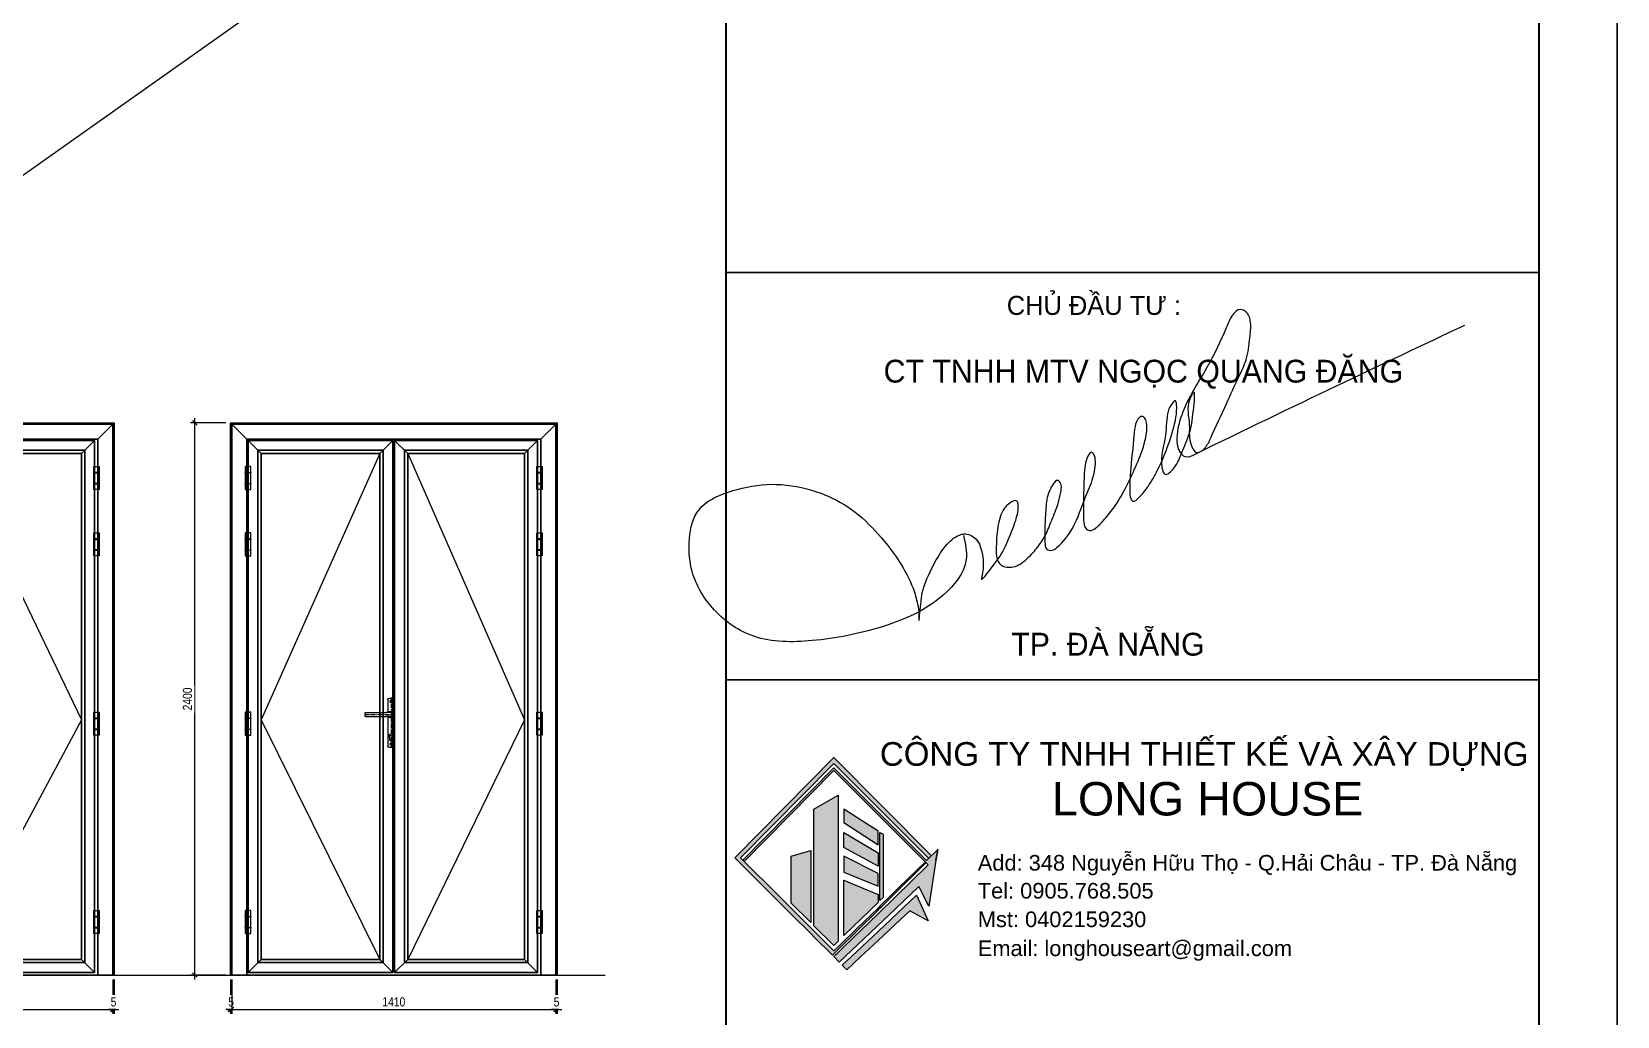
# Model space of a CAD drawing. Header units: millimetres. Extents: x 886808 to 1650903, y -1008069 to 230892.
# Drawn here: x 1637114 to 1650903, y -177587 to -169029 of the extents above; entities that cross this region are included whole.
import ezdxf

# ---------------------------------------------------------------- set-up
doc = ezdxf.new("R2010")
doc.units = ezdxf.units.MM
doc.linetypes.add('CENTER', pattern=[2, 1.25, -0.25, 0.25, -0.25])
doc.linetypes.add('CENTER2', pattern=[28.575, 19.05, -3.175, 3.175, -3.175])
doc.layers.get('0').update_dxf_attribs({"lineweight": 0})
for name, color, linetype, lineweight in [('0.NETMANHNHAT-0.05', 251, 'Continuous', 0), ('0___TUONG XAY MOI', 10, 'Continuous', 40), ('A-Anno-Dims', 211, 'Continuous', 5), ('A-Wall', 113, 'Continuous', 30), ('A_Dim', 8, 'Continuous', 5), ('DIM', 149, 'Continuous', 13), ('DIM-EW', 142, 'Continuous', 5), ('G-ANNO-TTLB', 6, 'Continuous', 18), ('hatch', 250, 'Continuous', 0), ('KET CAU-WALL-EW', 14, 'Continuous', 15), ('PHU KIEN-EW', 230, 'Continuous', 5), ('PROFILE CAT-EW', 255, 'Continuous', 25), ('S04_AL_Hatch', 253, 'CENTER', 25), ('Text', 250, 'Continuous', 25), ('TRUC-EW', 1, 'CENTER2', 5)]:
    doc.layers.add(name, color=color, linetype=linetype, lineweight=lineweight)
for name, color, linetype in [('11-Ghi chu', 7, 'Continuous'), ('CUA', 75, 'Continuous'), ('Layer 1', 7, 'Continuous'), ('TUONG', 1, 'Continuous')]:
    doc.layers.add(name, color=color, linetype=linetype)
doc.styles.add('a 1', font='')
doc.styles.add('Arial_6', font='arial.ttf', dxfattribs={"height": 1.327769})
doc.styles.add('E1-R-0.8', font='arial.ttf', dxfattribs={"width": 0.8})
doc.styles.add('TEXT', font='arial.ttf')
doc.styles.get('a 1').set_extended_font_data('VNI-Avo')
doc.dimstyles.new('EWS-1', dxfattribs={"dimtxt": 2, "dimasz": 1, "dimexe": 1, "dimexo": 1, "dimgap": 1.5, "dimtad": 1, "dimdec": 1, "dimzin": 9, "dimtxsty": 'E1-R-0.8', "dimblk": 'OBLIQUE', "dimcen": 1, "dimdle": 1, "dimclrd": 8, "dimclre": 8, "dimclrt": 256, "dimadec": 0, "dimazin": 2, "dimtfac": 1, "dimtdec": 1, "dimtix": 1, "dimtmove": 2, "dimatfit": 3, "dimfxl": 0, "dimtolj": 1, "dimlwd": 9, "dimlwe": 9, "dimarcsym": 0})

# ---------------------------------------------------------------- blocks, each defined once
blk = doc.blocks.new('fghkp')
at = {"layer": '0.NETMANHNHAT-0.05'}
h = blk.add_hatch(color=256, dxfattribs=at)
h.dxf.hatch_style = 1
h.paths.add_polyline_path([(-130243.5, 759034.2), (-130343.1, 758940.4), (-130443.5, 758845.8), (-130581.6, 758715.6), (-130629.9, 758670.1), (-130606, 758646.8), (-130532.5, 758715.6), (-130443.5, 758799), (-130327.2, 758908), (-130279.2, 758952.9), (-130183.8, 758900.4)])
edge = h.paths.add_edge_path()
edge.add_line((-130143.7, 759213.5), (-130143.6, 759214.3))
edge.add_line((-130143.6, 759214.3), (-130133.3, 759270.6))
edge.add_line((-130133.3, 759270.6), (-130191.2, 759212.7))
edge.add_spline(control_points=[(-130191.2, 759212.7), (-130197.2, 759218.6), (-130203.3, 759224.6), (-130203.3, 759224.6)], knot_values=[8, 8, 8, 8, 8.503994, 8.503994, 8.503994, 8.503994], degree=3, periodic=0)
edge.add_spline(control_points=[(-130203.3, 759224.6), (-130203.3, 759224.6), (-130262.9, 759284.2), (-130339.6, 759360.9)], knot_values=[7.643345, 7.643345, 7.643345, 7.643345, 8, 8, 8, 8], degree=3, periodic=0)
edge.add_spline(control_points=[(-130339.6, 759360.9), (-130370.5, 759391.8), (-130404.1, 759425.3), (-130437.7, 759458.9)], knot_values=[7.5, 7.5, 7.5, 7.5, 7.643345, 7.643345, 7.643345, 7.643345], degree=3, periodic=0)
edge.add_spline(control_points=[(-130437.7, 759458.9), (-130471.3, 759492.5), (-130504.9, 759526.1), (-130535.7, 759557)], knot_values=[7.356655, 7.356655, 7.356655, 7.356655, 7.5, 7.5, 7.5, 7.5], degree=3, periodic=0)
edge.add_spline(control_points=[(-130535.7, 759557), (-130612.5, 759633.7), (-130672.1, 759693.3), (-130672.1, 759693.3)], knot_values=[7, 7, 7, 7, 7.356655, 7.356655, 7.356655, 7.356655], degree=3, periodic=0)
edge.add_spline(control_points=[(-130672.1, 759693.3), (-130672.1, 759693.3), (-130732.3, 759632.5), (-130809.8, 759554.3)], knot_values=[6.643345, 6.643345, 6.643345, 6.643345, 7, 7, 7, 7], degree=3, periodic=0)
edge.add_spline(control_points=[(-130809.8, 759554.3), (-130840.9, 759522.8), (-130874.8, 759488.6), (-130908.7, 759454.3)], knot_values=[6.5, 6.5, 6.5, 6.5, 6.643345, 6.643345, 6.643345, 6.643345], degree=3, periodic=0)
edge.add_spline(control_points=[(-130909.1, 759453.9), (-131027.2, 759334.6), (-131145.3, 759215.4), (-131145.4, 759215.3)], knot_values=[6.000201, 6.000201, 6.000201, 6.000201, 6.499503, 6.499503, 6.499503, 6.499503], degree=3, periodic=0)
edge.add_line((-131145.4, 759215.3), (-131138.3, 759208.3))
edge.add_spline(control_points=[(-131138.3, 759208.3), (-131138.3, 759208.3), (-131107.6, 759239.3), (-131061.9, 759285.4)], knot_values=[4.743337, 4.743337, 4.743337, 4.743337, 4.999879, 4.999879, 4.999879, 4.999879], degree=3, periodic=0)
edge.add_spline(control_points=[(-131061.9, 759285.4), (-131018.6, 759329.1), (-130961.9, 759386.4), (-130905.2, 759443.7)], knot_values=[4.5, 4.5, 4.5, 4.5, 4.743337, 4.743337, 4.743337, 4.743337], degree=3, periodic=0)
edge.add_spline(control_points=[(-130905.2, 759443.7), (-130871.8, 759477.5), (-130838.4, 759511.2), (-130807.7, 759542.2)], knot_values=[4.356655, 4.356655, 4.356655, 4.356655, 4.5, 4.5, 4.5, 4.5], degree=3, periodic=0)
edge.add_spline(control_points=[(-130807.7, 759542.2), (-130731.4, 759619.3), (-130672.1, 759679.2), (-130672.1, 759679.2)], knot_values=[4, 4, 4, 4, 4.356655, 4.356655, 4.356655, 4.356655], degree=3, periodic=0)
edge.add_spline(control_points=[(-130672.1, 759679.2), (-130672.1, 759679.2), (-130609.1, 759616), (-130528.3, 759535)], knot_values=[3.640583, 3.640583, 3.640583, 3.640583, 4, 4, 4, 4], degree=3, periodic=0)
edge.add_spline(control_points=[(-130528.3, 759535), (-130496.7, 759503.4), (-130462.4, 759469), (-130428.1, 759434.6)], knot_values=[3.5, 3.5, 3.5, 3.5, 3.640583, 3.640583, 3.640583, 3.640583], degree=3, periodic=0)
edge.add_spline(control_points=[(-130428.1, 759434.6), (-130402.4, 759408.8), (-130376.7, 759383.1), (-130352.1, 759358.5)], knot_values=[3.394676, 3.394676, 3.394676, 3.394676, 3.5, 3.5, 3.5, 3.5], degree=3, periodic=0)
edge.add_spline(control_points=[(-130352.1, 759358.5), (-130284.5, 759290.7), (-130225.5, 759231.6), (-130199, 759205)], knot_values=[3.104646, 3.104646, 3.104646, 3.104646, 3.394676, 3.394676, 3.394676, 3.394676], degree=3, periodic=0)
edge.add_spline(control_points=[(-130199, 759205), (-130197.5, 759203.5), (-130196.1, 759202), (-130194.8, 759200.7)], knot_values=[3.087994, 3.087994, 3.087994, 3.087994, 3.104646, 3.104646, 3.104646, 3.104646], degree=3, periodic=0)
edge.add_spline(control_points=[(-130194.8, 759200.7), (-130187.9, 759193.8), (-130184.1, 759190), (-130184.1, 759190)], knot_values=[3, 3, 3, 3, 3.087994, 3.087994, 3.087994, 3.087994], degree=3, periodic=0)
edge.add_line((-130184.1, 759190), (-130443.5, 758937.6))
edge.add_line((-130443.5, 758937.6), (-130620.5, 758765.4))
edge.add_line((-130620.5, 758765.4), (-130650, 758736.6))
edge.add_line((-130650, 758736.6), (-130655.6, 758731.1))
edge.add_line((-130655.6, 758731.1), (-130661.4, 758725.5))
edge.add_line((-130661.4, 758725.5), (-130671.9, 758715.3))
edge.add_line((-130671.9, 758715.3), (-130644.8, 758686.2))
edge.add_line((-130644.8, 758686.2), (-130353.6, 758961.9))
edge.add_line((-130353.6, 758961.9), (-130231.3, 759077.8))
edge.add_line((-130231.3, 759077.8), (-130180.4, 758976.6))
edge.add_line((-130180.4, 758976.6), (-130143.7, 759213.5))
edge = h.paths.add_edge_path()
edge.add_line((-130671.9, 759746.6), (-131186.8, 759226.5))
edge.add_line((-131186.8, 759226.5), (-130964.8, 759006))
edge.add_line((-130964.8, 759006), (-130894.1, 758935.8))
edge.add_line((-130894.1, 758935.8), (-130792.2, 758834.6))
edge.add_line((-130792.2, 758834.6), (-130775.9, 758818.4))
edge.add_line((-130775.9, 758818.4), (-130679.4, 758722.6))
edge.add_line((-130679.4, 758722.6), (-130664.3, 758737.6))
edge.add_line((-130664.3, 758737.6), (-130650, 758751.7))
edge.add_line((-130650, 758751.7), (-130620.5, 758780.8))
edge.add_line((-130620.5, 758780.8), (-130579.1, 758821.7))
edge.add_line((-130579.1, 758821.7), (-130551.6, 758848.8))
edge.add_line((-130551.6, 758848.8), (-130443.5, 758955.4))
edge.add_line((-130443.5, 758955.4), (-130433.5, 758965.3))
edge.add_line((-130433.5, 758965.3), (-130422.1, 758976.5))
edge.add_line((-130422.1, 758976.5), (-130380.8, 759017.2))
edge.add_line((-130380.8, 759017.2), (-130373.8, 759024.1))
edge.add_line((-130373.8, 759024.1), (-130194.8, 759200.7))
edge.add_spline(control_points=[(-130194.8, 759200.7), (-130196.1, 759202), (-130197.5, 759203.5), (-130199, 759205)], knot_values=[3.087994, 3.087994, 3.087994, 3.087994, 3.104646, 3.104646, 3.104646, 3.104646], degree=3, periodic=0)
edge.add_line((-130199, 759205), (-130334.9, 759072.7))
edge.add_line((-130334.9, 759072.7), (-130373.8, 759034.9))
edge.add_line((-130373.8, 759034.9), (-130384.4, 759024.6))
edge.add_line((-130384.4, 759024.6), (-130416.8, 758993))
edge.add_line((-130416.8, 758993), (-130433.5, 758976.8))
edge.add_line((-130433.5, 758976.8), (-130443.5, 758967))
edge.add_line((-130443.5, 758967), (-130551.6, 758861.8))
edge.add_line((-130551.6, 758861.8), (-130579.1, 758835.1))
edge.add_line((-130579.1, 758835.1), (-130620.5, 758794.9))
edge.add_line((-130620.5, 758794.9), (-130650, 758766))
edge.add_line((-130650, 758766), (-130671.8, 758744.9))
edge.add_line((-130671.8, 758744.9), (-130674, 758747.1))
edge.add_line((-130674, 758747.1), (-130674, 758747.2))
edge.add_line((-130674, 758747.2), (-130758.3, 758830.8))
edge.add_line((-130758.3, 758830.8), (-130775.9, 758848.3))
edge.add_line((-130775.9, 758848.3), (-130785.4, 758857.8))
edge.add_line((-130785.4, 758857.8), (-130792.2, 758864.5))
edge.add_line((-130792.2, 758864.5), (-130894.1, 758965.7))
edge.add_line((-130894.1, 758965.7), (-130954.9, 759026.2))
edge.add_line((-130954.9, 759026.2), (-130968.5, 759039.6))
edge.add_line((-130968.5, 759039.6), (-131138.3, 759208.3))
edge.add_spline(control_points=[(-131138.3, 759208.3), (-131138.3, 759208.3), (-131139.2, 759209.2), (-131140.4, 759210.3)], knot_values=[5, 5, 5, 5, 5.356655, 5.356655, 5.356655, 5.356655], degree=3, periodic=0)
edge.add_spline(control_points=[(-131140.4, 759210.3), (-131140.8, 759210.8), (-131141.3, 759211.3), (-131141.8, 759211.8)], knot_values=[5.356655, 5.356655, 5.356655, 5.356655, 5.5, 5.5, 5.5, 5.5], degree=3, periodic=0)
edge.add_spline(control_points=[(-131141.8, 759211.8), (-131142.3, 759212.3), (-131142.9, 759212.8), (-131143.3, 759213.2)], knot_values=[5.5, 5.5, 5.5, 5.5, 5.643345, 5.643345, 5.643345, 5.643345], degree=3, periodic=0)
edge.add_spline(control_points=[(-131143.3, 759213.2), (-131144.5, 759214.4), (-131145.4, 759215.3), (-131145.4, 759215.3)], knot_values=[5.643345, 5.643345, 5.643345, 5.643345, 6, 6, 6, 6], degree=3, periodic=0)
edge.add_line((-131145.4, 759215.3), (-131156.8, 759226.7))
edge.add_line((-131156.8, 759226.7), (-130671.9, 759716.6))
edge.add_line((-130671.9, 759716.6), (-130180.6, 759223.3))
edge.add_line((-130180.6, 759223.3), (-130165.7, 759238.3))
edge.add_line((-130165.7, 759238.3), (-130671.9, 759746.6))
at = {"layer": '0.NETMANHNHAT-0.05', "true_color": 0x2a388f}
h = blk.add_hatch(color=177, dxfattribs=at)
h.dxf.hatch_style = 2
h.paths.add_polyline_path([(-130650, 759552.1), (-130650, 758795.3), (-130673, 758772.9), (-130775.9, 758875.1), (-130775.9, 759479.2)])
h = blk.add_hatch(color=177, dxfattribs=at)
h.dxf.hatch_style = 2
h.paths.add_polyline_path([(-130620.5, 759479.6), (-130620.5, 759410.3), (-130443.5, 759294.7), (-130443.5, 759365)])
h = blk.add_hatch(color=177, dxfattribs=at)
h.dxf.hatch_style = 2
h.paths.add_polyline_path([(-130620.5, 759281.3), (-130620.5, 759358.7), (-130443.5, 759253.5), (-130443.5, 759183.2)])
h = blk.add_hatch(color=177, dxfattribs=at)
h.dxf.hatch_style = 2
h.paths.add_polyline_path([(-130416.8, 759349.1), (-130416.8, 759022.1), (-130433.5, 759005.9), (-130433.5, 759358.7)])
h = blk.add_hatch(color=177, dxfattribs=at)
h.dxf.hatch_style = 2
h.paths.add_polyline_path([(-130792.2, 759265.3), (-130792.2, 758891.3), (-130894.1, 758992.6), (-130894.1, 759235)])
h = blk.add_hatch(color=177, dxfattribs=at)
h.dxf.hatch_style = 2
h.paths.add_polyline_path([(-130620.5, 759236), (-130620.5, 759153.4), (-130443.5, 759080.4), (-130443.5, 759145.9)])
h = blk.add_hatch(color=177, dxfattribs=at)
h.dxf.hatch_style = 2
h.paths.add_polyline_path([(-130443.5, 759037.1), (-130443.5, 758996.2), (-130620.5, 758824), (-130620.5, 759110.6), (-130501.4, 759061)])
at = {"layer": '0.NETMANHNHAT-0.05', "lineweight": 0}
for points in [[(-130650, 759552.1), (-130650, 758795.3), (-130673, 758772.9), (-130775.9, 758875.1), (-130775.9, 759479.2), (-130650, 759552.1)], [(-130620.5, 759479.6), (-130620.5, 759410.3), (-130443.5, 759294.7), (-130443.5, 759365), (-130620.5, 759479.6)], [(-130620.5, 759281.3), (-130620.5, 759358.7), (-130443.5, 759253.5), (-130443.5, 759183.2), (-130620.5, 759281.3)], [(-130416.8, 759349.1), (-130416.8, 759022.1), (-130433.5, 759005.9), (-130433.5, 759358.7), (-130416.8, 759349.1)], [(-130792.2, 759265.3), (-130792.2, 758891.3), (-130894.1, 758992.6), (-130894.1, 759235), (-130792.2, 759265.3)], [(-130620.5, 759236), (-130620.5, 759153.4), (-130443.5, 759080.4), (-130443.5, 759145.9), (-130620.5, 759236)], [(-130443.5, 759037.1), (-130443.5, 758996.2), (-130620.5, 758824), (-130620.5, 759110.6), (-130501.4, 759061), (-130443.5, 759037.1)]]:
    blk.add_lwpolyline(points, dxfattribs=at)
at = {"layer": '11-Ghi chu'}
for points in [[(-130143.7, 759213.5), (-130143.6, 759214.3), (-130133.3, 759270.6), (-130191.2, 759212.7)], [(-131145.4, 759215.3), (-131138.3, 759208.3)]]:
    blk.add_lwpolyline(points, dxfattribs=at)
at = {"layer": 'Layer 1', "lineweight": 0}
for p, q in [((-130671.9, 759746.6), (-131186.8, 759226.5)), ((-130165.7, 759238.3), (-130671.9, 759746.6)), ((-131156.8, 759226.7), (-130671.9, 759716.6)), ((-130671.9, 759716.6), (-130180.6, 759223.3)), ((-130191.2, 759212.7), (-130133.3, 759270.6)), ((-130133.3, 759270.6), (-130143.7, 759213.5)), ((-131186.8, 759226.5), (-130964.8, 759006)), ((-131145.4, 759215.3), (-131156.8, 759226.7)), ((-131138.3, 759208.3), (-131145.4, 759215.3)), ((-130968.5, 759039.6), (-131138.3, 759208.3)), ((-130443.5, 758937.6), (-130184.1, 759190)), ((-130373.8, 759024.1), (-130194.8, 759200.7)), ((-130199, 759205), (-130334.9, 759072.7)), ((-130143.7, 759213.5), (-130180.4, 758976.6)), ((-130143.6, 759214.3), (-130143.7, 759213.5)), ((-130954.9, 759026.2), (-130968.5, 759039.6)), ((-130964.8, 759006), (-130894.1, 758935.8)), ((-130894.1, 758965.7), (-130954.9, 759026.2)), ((-130422.1, 758976.5), (-130380.8, 759017.2)), ((-130384.4, 759024.6), (-130416.8, 758993)), ((-130373.8, 759034.9), (-130384.4, 759024.6)), ((-130380.8, 759017.2), (-130373.8, 759024.1)), ((-130334.9, 759072.7), (-130373.8, 759034.9)), ((-130231.3, 759077.8), (-130353.6, 758961.9)), ((-130180.4, 758976.6), (-130231.3, 759077.8)), ((-130792.2, 758864.5), (-130894.1, 758965.7)), ((-130894.1, 758935.8), (-130792.2, 758834.6)), ((-130353.6, 758961.9), (-130644.8, 758686.2)), ((-130620.5, 758765.4), (-130443.5, 758937.6)), ((-130443.5, 758967), (-130551.6, 758861.8)), ((-130551.6, 758848.8), (-130443.5, 758955.4)), ((-130433.5, 758976.8), (-130443.5, 758967)), ((-130443.5, 758955.4), (-130433.5, 758965.3)), ((-130416.8, 758993), (-130433.5, 758976.8)), ((-130433.5, 758965.3), (-130422.1, 758976.5)), ((-130785.4, 758857.8), (-130792.2, 758864.5)), ((-130792.2, 758834.6), (-130775.9, 758818.4)), ((-130775.9, 758848.3), (-130785.4, 758857.8)), ((-130758.3, 758830.8), (-130775.9, 758848.3)), ((-130579.1, 758835.1), (-130620.5, 758794.9)), ((-130551.6, 758861.8), (-130579.1, 758835.1)), ((-130579.1, 758821.7), (-130551.6, 758848.8)), ((-130775.9, 758818.4), (-130679.4, 758722.6)), ((-130674, 758747.2), (-130758.3, 758830.8)), ((-130650, 758766), (-130671.8, 758744.9)), ((-130650, 758766), (-130671.8, 758744.9)), ((-130620.5, 758794.9), (-130650, 758766)), ((-130650, 758751.7), (-130620.5, 758780.8)), ((-130650, 758736.6), (-130620.5, 758765.4)), ((-130620.5, 758780.8), (-130579.1, 758821.7)), ((-130679.4, 758722.6), (-130664.3, 758737.6)), ((-130674, 758747.1), (-130674, 758747.2)), ((-130674, 758747.1), (-130674, 758747.2)), ((-130671.8, 758744.9), (-130674, 758747.1)), ((-130671.8, 758744.9), (-130674, 758747.1)), ((-130671.9, 758715.3), (-130661.4, 758725.5)), ((-130644.8, 758686.2), (-130671.9, 758715.3)), ((-130664.3, 758737.6), (-130650, 758751.7)), ((-130661.4, 758725.5), (-130655.6, 758731.1)), ((-130655.6, 758731.1), (-130650, 758736.6))]:
    blk.add_line(p, q, dxfattribs=at)
blk.add_lwpolyline([(-130183.8, 758900.4), (-130279.2, 758952.9), (-130327.2, 758908), (-130443.5, 758799), (-130532.5, 758715.6), (-130606, 758646.8), (-130629.9, 758670.1), (-130581.6, 758715.6), (-130443.5, 758845.8), (-130343.1, 758940.4), (-130243.5, 759034.2), (-130183.8, 758900.4)], dxfattribs=at)
for points in [[(-131145.4, 759215.3), (-131145.4, 759215.3), (-130672.1, 759693.3), (-130672.1, 759693.3)], [(-130672.1, 759679.2), (-130672.1, 759679.2), (-131138.3, 759208.3), (-131138.3, 759208.3)], [(-130672.1, 759693.3), (-130672.1, 759693.3), (-130203.3, 759224.6), (-130203.3, 759224.6)], [(-130184.1, 759190), (-130184.1, 759190), (-130672.1, 759679.2), (-130672.1, 759679.2)], [(-131138.3, 759208.3), (-131138.3, 759208.3), (-131145.4, 759215.3), (-131145.4, 759215.3)], [(-130203.3, 759224.6), (-130203.3, 759224.6), (-130197.2, 759218.6), (-130191.2, 759212.7)]]:
    blk.add_open_spline(points, degree=3, dxfattribs=at)
blk = doc.blocks.new('A$C083B0C5E')
at = {"layer": 'G-ANNO-TTLB', "lineweight": 9, "transparency": 33554636}
blk.add_spline([(9947, 3851), (10040, 2981), (9201, 1680), (6997, 542), (4454, 38), (2348, 195), (920, 1144), (111, 2546), (4, 3595), (276, 4668), (1740, 5513), (3158, 5699), (4619, 5427), (5750, 4882), (6733, 4024), (7608, 2910), (8113, 1933), (8278, 1363), (8327, 967), (8327, 786), (8395, 1356), (8447, 1770), (8862, 2791), (9286, 3459), (9802, 3864), (9968, 3905), (10385, 3725), (10628, 3148), (10617, 2402), (10600, 2269), (10787, 2456), (11362, 3262), (11754, 4159), (11920, 4770), (11920, 4982), (11880, 5087), (11619, 5021), (11358, 4719), (11134, 3547), (11309, 2771), (11744, 2708), (12212, 2978), (12600, 3393), (12913, 3864), (13138, 4398), (13372, 5011), (13466, 5417), (13480, 5668), (13382, 5837), (13104, 5559), (12936, 4916), (12895, 4232), (12895, 3614), (12960, 3349), (13150, 3311), (13342, 3422), (13899, 4125), (14369, 5244), (14634, 5935), (14719, 6593), (14691, 6734), (14604, 6847), (14352, 6378), (14319, 6100), (14293, 5306), (14293, 4407), (14374, 4106), (14512, 4027), (14728, 4116), (15097, 4485), (15455, 4950), (15846, 5627), (16132, 6233), (16437, 6988), (16571, 7556), (16571, 7936), (16502, 8113), (16416, 8162), (16259, 8056), (16145, 7696), (16036, 6620), (15967, 5400), (15999, 5201), (16085, 5094), (16285, 5210), (16630, 5619), (16978, 6221), (17372, 7155), (17641, 8127), (17661, 8599), (17629, 8724), (17453, 8557), (17361, 8355), (17263, 7479), (17135, 6309), (17235, 6064), (17576, 6302), (17851, 6848), (18129, 7548), (18271, 8378), (18271, 9021), (18155, 8819), (18124, 7846), (18164, 7217), (18404, 6853), (18694, 7021), (18901, 7378), (19468, 8618), (19913, 9586), (20185, 10220), (20321, 11004), (20345, 11549), (20230, 11886), (19973, 12035), (19679, 11811), (19458, 11364), (18759, 9930), (17849, 8210), (17677, 7249), (17761, 6909), (17966, 6704), (18333, 6793), (28106, 11468)], degree=3, dxfattribs=at)
blk = doc.blocks.new('ÈGERGER')
at = {"layer": 'A-Wall', "linetype": 'Continuous', "transparency": 33554636}
for p, q in [((-140969, -849840), (-140969, -883772)), ((-132098, -849840), (-132098, -883772))]:
    blk.add_line(p, q, dxfattribs=at)
at = {"layer": 'CUA', "color": 4, "transparency": 33554636}
for p, q in [((-140969, -862346), (-132098, -862346)), ((-140969, -866787), (-132098, -866787))]:
    blk.add_line(p, q, dxfattribs=at)
at = {"layer": 'Defpoints', "transparency": 33554636}
blk.add_lwpolyline([(-181644, -884626), (-131244, -884626), (-131244, -848986), (-181644, -848986)], close=True, dxfattribs=at)
at = {"layer": 'TUONG', "transparency": 33554636}
blk.add_line((-132098, -849840), (-132098, -883772), dxfattribs=at)
at = {"layer": 'A-Anno-Dims', "transparency": 33554636, "xscale": 2.103389399895785, "yscale": 2.103389399895785, "zscale": 2.103389399895785}
blk.add_blockref('fghkp', (135065, -2465679), dxfattribs=at)
at = {"layer": 'Text', "transparency": 33554636, "xscale": 0.3010392408390766, "yscale": 0.3010392408390766, "zscale": 0.3010392408390766}
blk.add_blockref('A$C083B0C5E', (-141369, -866372), dxfattribs=at)
at = {"layer": 'hatch', "transparency": 33554636, "style": 'Arial_6'}
for s, height, p in [('CÔNG TY TNHH THIẾT KẾ VÀ XÂY DỰNG', 257.99, (-139288, -867725)), ('LONG HOUSE', 364.6, (-137411, -868267)), ('Add: 348 Nguyễn Hữu Thọ - Q.Hải Châu - TP. Đà Nẵng', 170.3, (-138220, -868868)), ('Tel: 0905.768.505', 170.3, (-138220, -869173)), ('Mst: 0402159230', 170.3, (-138220, -869484)), ('Email: longhouseart@gmail.com', 170.3, (-138220, -869800))]:
    blk.add_text(s, height=height, dxfattribs=at).set_placement(p)
at = {"layer": 'Text', "linetype": 'ByBlock', "lineweight": -2, "transparency": 33554636, "style": 'a 1'}
blk.add_text('CHUÛ ÑAÀU TÖ : ', height=207.39, dxfattribs=at).set_placement((-137904, -862809))
at = {"layer": 'Text', "transparency": 33554636, "char_height": 248.78, "width": 13864.8, "attachment_point": 1, "style": 'TEXT'}
for s, insert in [('{\\W0.95;CT TNHH MTV NG\\fArial|b0|i0|c0|p34;ỌC QUANG ĐĂNG}', (-139247, -863298)), ('\\pi-367.35275,l828.34736,t828.34736;{\\W0.95;TP. ĐÀ NẴNG}', (-138316, -866275))]:
    blk.add_mtext(s, dxfattribs=dict(at, insert=insert))
blk = doc.blocks.new('A$C2A5A2C48')
at = {"layer": 'PHU KIEN-EW'}
for p, q in [((-14.5, -139.1), (-14.5, 67.1)), ((-12, 9), (-5.7, 6.3)), ((-12, 9), (-12, -9)), ((-9, 12), (9, 12)), ((-2.7, 9.3), (-9, 12)), ((-5.7, 6.3), (-5.7, -6.3)), ((-0.8, 9.1), (20.8, 9.3)), ((9, 12), (11, 10.2)), ((12.5, 9.9), (10.9, 11.3)), ((14.5, 67.1), (14.5, 9.7)), ((-5.7, -6.3), (-12, -9)), ((-9, -12), (-2.7, -9.3)), ((9, -12), (-9, -12)), ((-0.8, -9.1), (20.8, -9.3)), ((9, -12), (11, -10.2)), ((12.5, -9.9), (10.9, -11.3)), ((14.5, -9.7), (14.5, -139.1)), ((-5.1, -111.5), (-5.1, -98.9)), ((5.1, -111.5), (5.1, -98.9))]:
    blk.add_line(p, q, dxfattribs=at)
for points in [[(-0.8, 9.1), (-1.3, 9.1), (-1.7, 9.1), (-2, 9.2), (-2.2, 9.2), (-2.3, 9.2), (-2.5, 9.3), (-2.6, 9.3), (-2.7, 9.3)], [(11, 10.2), (11.4, 10.1), (12.2, 9.9), (13.3, 9.8), (14.6, 9.7), (16.1, 9.5), (17.8, 9.4), (19.5, 9.3), (20.8, 9.3)], [(110.2, 9.3), (20.8, 9.3)], [(112.8, 0.3), (112.7, 2.2), (112.6, 4.1), (112.5, 5.7), (112.3, 6.9), (112, 7.8), (111.7, 8.4), (111.2, 9), (110.2, 9.3)], [(-2.7, -9.3), (-2.6, -9.3), (-2.5, -9.3), (-2.3, -9.2), (-2.2, -9.2), (-2, -9.2), (-1.7, -9.1), (-1.3, -9.1), (-0.8, -9.1)], [(11, -10.2), (11.4, -10.1), (12.2, -9.9), (13.3, -9.8), (14.6, -9.7), (16.1, -9.5), (17.8, -9.4), (19.5, -9.3), (20.8, -9.3)], [(110.2, -9.3), (20.8, -9.3)], [(110.2, -9.3), (110.6, -9.2), (110.9, -9.1), (111.2, -9), (111.5, -8.7), (111.8, -8.2), (112.2, -7.1), (112.6, -4.5), (112.8, -0.3)]]:
    blk.add_lwpolyline(points, dxfattribs=at)
for centre, radius in [((0, 57), 4.75), ((0, 57), 2.6), ((0, -129), 4.75), ((0, -129), 2.6)]:
    blk.add_circle(centre, radius, dxfattribs=at)
for centre, radius, start, end in [((-11.5, 67.1), 3, 98.5893, 180), ((0, -9), 80, 81.4107, 98.5893), ((11.5, 67.1), 3, 0, 81.4107), ((0, -92), 8.6, 306.37184, 233.62816), ((0, -111.5), 5.1, 180, 0), ((-11.5, -139.1), 3, 180, 261.4107), ((0, -63), 80, 261.4107, 278.5893), ((11.5, -139.1), 3, 278.5893, 0)]:
    blk.add_arc(centre, radius, start, end, dxfattribs=at)
for centre, major_axis, ratio, start_param, end_param in [((-9, 9), (-2.81, 1.2), 0.982132, -0.383194, 0.395711), ((-9, 9), (-2.81, 1.2), 0.982132, -1.162098, -0.383194), ((-2.7, 6.3), (1.17, 2.76), 0.982132, 1.187602, 1.966507), ((-2.7, 6.3), (1.17, 2.76), 0.982132, 0.408698, 1.187602), ((9, 9), (-2.29, 1.97), 0.993426, -1.570729, -0.858845), ((-9, -9), (2.81, 1.2), 0.982132, 2.745882, 3.524786), ((-9, -9), (2.81, 1.2), 0.982132, 3.524786, 4.303691), ((-2.7, -6.3), (-1.17, 2.76), 0.982132, 1.175086, 1.95399), ((-2.7, -6.3), (-1.17, 2.76), 0.982132, 1.95399, 2.732895), ((9, -9), (2.29, 1.97), 0.993426, 1.570864, 2.282747)]:
    blk.add_ellipse(centre, major_axis=major_axis, ratio=ratio, start_param=start_param, end_param=end_param, dxfattribs=at)
at = {"layer": 'TRUC-EW'}
for p, q in [((0, 74.5), (0, -145.8)), ((114.7, 0), (-12.7, 0)), ((5.7, 57), (-5.7, 57)), ((-10.8, -92), (10.8, -92)), ((-7.1, -111.5), (7.1, -111.5)), ((5.7, -129), (-5.7, -129))]:
    blk.add_line(p, q, dxfattribs=at)
blk = doc.blocks.new('_Oblique')
at = {"color": 0, "linetype": 'ByBlock', "lineweight": -2}
blk.add_line((-0.5, -0.5), (0.5, 0.5), dxfattribs=at)
blk = doc.blocks.new('*D919')
at = {"layer": 'Defpoints', "color": 0, "transparency": 16777216}
for p in [(1787108.8, -132565.8), (1787263.6, -132565.8), (1787263.6, -134965.6, -0.2)]:
    blk.add_point(p, dxfattribs=at)
at = {"layer": 'DIM-EW', "color": 8, "lineweight": 9, "transparency": 16777216}
for p, q in [((1787243.6, -132565.8), (1787088.8, -132565.8)), ((1787108.8, -134985.6), (1787108.8, -132545.8)), ((1787243.6, -134965.6), (1787088.8, -134965.6))]:
    blk.add_line(p, q, dxfattribs=at)
at = {"layer": 'DIM-EW', "color": 8, "lineweight": 9, "transparency": 16777216, "xscale": 20, "yscale": 20, "zscale": 20}
for p, rotation in [((1787108.8, -132565.8), 90), ((1787108.8, -134965.6), 270)]:
    blk.add_blockref('_Oblique', p, dxfattribs=dict(at, rotation=rotation))
at = {"layer": 'DIM-EW', "transparency": 16777216, "insert": (1787076.4, -133765.7), "char_height": 40, "attachment_point": 5, "rotation": 90, "style": 'E1-R-0.8', "bg_fill": 3, "box_fill_scale": 1.25, "bg_fill_color": 256, "bg_fill_true_color": 13158600, "bg_fill_transparency": 0}
blk.add_mtext('\\A1;2400', dxfattribs=at)
blk = doc.blocks.new('*D920')
at = {"layer": 'Defpoints', "color": 0, "transparency": 16777216}
for p in [(1787263.6, -134965.6), (1787268.6, -134965.6)]:
    blk.add_point(p, dxfattribs=at)
at = {"layer": 'DIM-EW', "color": 8, "lineweight": 9, "transparency": 16777216}
for p, q in [((1787263.6, -134985.6), (1787263.6, -135135)), ((1787268.6, -134985.6), (1787268.6, -135135)), ((1787263.6, -135115), (1787243.6, -135115)), ((1787263.6, -135115), (1787268.6, -135115)), ((1787268.6, -135115), (1787288.6, -135115))]:
    blk.add_line(p, q, dxfattribs=at)
at = {"layer": 'DIM-EW', "color": 8, "lineweight": 9, "transparency": 16777216, "xscale": 20, "yscale": 20, "zscale": 20}
blk.add_blockref('_Oblique', (1787263.6, -135115), dxfattribs=at)
at = {"layer": 'DIM-EW', "color": 8, "lineweight": 9, "transparency": 16777216, "xscale": 20, "yscale": 20, "zscale": 20, "rotation": 180}
blk.add_blockref('_Oblique', (1787268.6, -135115), dxfattribs=at)
at = {"layer": 'DIM-EW', "transparency": 16777216, "insert": (1787266.1, -135082.6), "char_height": 40, "attachment_point": 5, "style": 'E1-R-0.8', "bg_fill": 3, "box_fill_scale": 1.25, "bg_fill_color": 256, "bg_fill_true_color": 13158600, "bg_fill_transparency": 0}
blk.add_mtext('\\A1;5', dxfattribs=at)
at = {"layer": 'Defpoints', "color": 0, "transparency": 16777216}
blk.add_point((1787268.6, -135115), dxfattribs=at)
blk = doc.blocks.new('*D921')
at = {"layer": 'Defpoints', "color": 0, "transparency": 16777216}
for p in [(1787268.6, -134965.6), (1788678.7, -134965.6), (1788678.7, -135115)]:
    blk.add_point(p, dxfattribs=at)
at = {"layer": 'DIM-EW', "color": 8, "lineweight": 9, "transparency": 16777216}
for p, q in [((1787268.6, -134985.6), (1787268.6, -135135)), ((1788678.7, -134985.6), (1788678.7, -135135)), ((1787248.6, -135115), (1788698.7, -135115))]:
    blk.add_line(p, q, dxfattribs=at)
at = {"layer": 'DIM-EW', "color": 8, "lineweight": 9, "transparency": 16777216, "xscale": 20, "yscale": 20, "zscale": 20, "rotation": 180}
blk.add_blockref('_Oblique', (1787268.6, -135115), dxfattribs=at)
at = {"layer": 'DIM-EW', "color": 8, "lineweight": 9, "transparency": 16777216, "xscale": 20, "yscale": 20, "zscale": 20}
blk.add_blockref('_Oblique', (1788678.7, -135115), dxfattribs=at)
at = {"layer": 'DIM-EW', "transparency": 16777216, "insert": (1787973.6, -135082.6), "char_height": 40, "attachment_point": 5, "style": 'E1-R-0.8', "bg_fill": 3, "box_fill_scale": 1.25, "bg_fill_color": 256, "bg_fill_true_color": 13158600, "bg_fill_transparency": 0}
blk.add_mtext('\\A1;1410', dxfattribs=at)
blk = doc.blocks.new('*D922')
at = {"layer": 'Defpoints', "color": 0, "transparency": 16777216}
for p in [(1788678.7, -134965.6), (1788683.7, -134965.6)]:
    blk.add_point(p, dxfattribs=at)
at = {"layer": 'DIM-EW', "color": 8, "lineweight": 9, "transparency": 16777216}
for p, q in [((1788678.7, -134985.6), (1788678.7, -135135)), ((1788683.7, -134985.6), (1788683.7, -135135)), ((1788678.7, -135115), (1788658.7, -135115)), ((1788678.7, -135115), (1788683.7, -135115)), ((1788683.7, -135115), (1788703.7, -135115))]:
    blk.add_line(p, q, dxfattribs=at)
at = {"layer": 'DIM-EW', "color": 8, "lineweight": 9, "transparency": 16777216, "xscale": 20, "yscale": 20, "zscale": 20}
blk.add_blockref('_Oblique', (1788678.7, -135115), dxfattribs=at)
at = {"layer": 'DIM-EW', "color": 8, "lineweight": 9, "transparency": 16777216, "xscale": 20, "yscale": 20, "zscale": 20, "rotation": 180}
blk.add_blockref('_Oblique', (1788683.7, -135115), dxfattribs=at)
at = {"layer": 'DIM-EW', "transparency": 16777216, "insert": (1788681.2, -135082.6), "char_height": 40, "attachment_point": 5, "style": 'E1-R-0.8', "bg_fill": 3, "box_fill_scale": 1.25, "bg_fill_color": 256, "bg_fill_true_color": 13158600, "bg_fill_transparency": 0}
blk.add_mtext('\\A1;5', dxfattribs=at)
at = {"layer": 'Defpoints', "color": 0, "transparency": 16777216}
blk.add_point((1788683.7, -135115), dxfattribs=at)
blk = doc.blocks.new('BL-CUA DI')
at = {"layer": 'PHU KIEN-EW'}
for points in [[(-24, 0), (0, 0), (0, 99.9), (-24, 99.9)], [(-24, 73.9), (0, 73.9), (0, 72.3), (-24, 72.3)], [(-24, 26.5), (0, 26.5), (0, 24.9), (-24, 24.9)]]:
    blk.add_lwpolyline(points, close=True, dxfattribs=at)
blk = doc.blocks.new('*D924')
at = {"layer": 'Defpoints', "color": 0, "transparency": 16777216}
for p in [(1784670.2, -131492.9), (1784825, -131492.9), (1784825, -133892.7, -0.2)]:
    blk.add_point(p, dxfattribs=at)
at = {"layer": 'DIM-EW', "color": 8, "lineweight": 9, "transparency": 16777216}
for p, q in [((1784670.2, -133912.7), (1784670.2, -131472.9)), ((1784805, -131492.9), (1784650.2, -131492.9)), ((1784805, -133892.7), (1784650.2, -133892.7))]:
    blk.add_line(p, q, dxfattribs=at)
at = {"layer": 'DIM-EW', "color": 8, "lineweight": 9, "transparency": 16777216, "xscale": 20, "yscale": 20, "zscale": 20}
for p, rotation in [((1784670.2, -131492.9), 90), ((1784670.2, -133892.7), 270)]:
    blk.add_blockref('_Oblique', p, dxfattribs=dict(at, rotation=rotation))
at = {"layer": 'DIM-EW', "transparency": 16777216, "insert": (1784637.7, -132692.8), "char_height": 40, "attachment_point": 5, "rotation": 90, "style": 'E1-R-0.8', "bg_fill": 3, "box_fill_scale": 1.25, "bg_fill_color": 256, "bg_fill_true_color": 13158600, "bg_fill_transparency": 0}
blk.add_mtext('\\A1;2400', dxfattribs=at)
blk = doc.blocks.new('*D925')
at = {"layer": 'Defpoints', "color": 0, "transparency": 16777216}
for p in [(1784825, -133892.7), (1784830, -133892.7)]:
    blk.add_point(p, dxfattribs=at)
at = {"layer": 'DIM-EW', "color": 8, "lineweight": 9, "transparency": 16777216}
for p, q in [((1784825, -133912.7), (1784825, -134062.1)), ((1784830, -133912.7), (1784830, -134062.1)), ((1784825, -134042.1), (1784805, -134042.1)), ((1784825, -134042.1), (1784830, -134042.1)), ((1784830, -134042.1), (1784850, -134042.1))]:
    blk.add_line(p, q, dxfattribs=at)
at = {"layer": 'DIM-EW', "color": 8, "lineweight": 9, "transparency": 16777216, "xscale": 20, "yscale": 20, "zscale": 20}
blk.add_blockref('_Oblique', (1784825, -134042.1), dxfattribs=at)
at = {"layer": 'DIM-EW', "color": 8, "lineweight": 9, "transparency": 16777216, "xscale": 20, "yscale": 20, "zscale": 20, "rotation": 180}
blk.add_blockref('_Oblique', (1784830, -134042.1), dxfattribs=at)
at = {"layer": 'DIM-EW', "transparency": 16777216, "insert": (1784827.5, -134009.8), "char_height": 40, "attachment_point": 5, "style": 'E1-R-0.8', "bg_fill": 3, "box_fill_scale": 1.25, "bg_fill_color": 256, "bg_fill_true_color": 13158600, "bg_fill_transparency": 0}
blk.add_mtext('\\A1;5', dxfattribs=at)
at = {"layer": 'Defpoints', "color": 0, "transparency": 16777216}
blk.add_point((1784830, -134042.1), dxfattribs=at)
blk = doc.blocks.new('*D926')
at = {"layer": 'Defpoints', "color": 0, "transparency": 16777216}
for p in [(1784830, -133892.7), (1786340.1, -133892.7), (1786340.1, -134042.1)]:
    blk.add_point(p, dxfattribs=at)
at = {"layer": 'DIM-EW', "color": 8, "lineweight": 9, "transparency": 16777216}
for p, q in [((1784830, -133912.7), (1784830, -134062.1)), ((1786340.1, -133912.7), (1786340.1, -134062.1)), ((1784810, -134042.1), (1786360.1, -134042.1))]:
    blk.add_line(p, q, dxfattribs=at)
at = {"layer": 'DIM-EW', "color": 8, "lineweight": 9, "transparency": 16777216, "xscale": 20, "yscale": 20, "zscale": 20, "rotation": 180}
blk.add_blockref('_Oblique', (1784830, -134042.1), dxfattribs=at)
at = {"layer": 'DIM-EW', "color": 8, "lineweight": 9, "transparency": 16777216, "xscale": 20, "yscale": 20, "zscale": 20}
blk.add_blockref('_Oblique', (1786340.1, -134042.1), dxfattribs=at)
at = {"layer": 'DIM-EW', "transparency": 16777216, "insert": (1785585, -134009.7), "char_height": 40, "attachment_point": 5, "style": 'E1-R-0.8', "bg_fill": 3, "box_fill_scale": 1.25, "bg_fill_color": 256, "bg_fill_true_color": 13158600, "bg_fill_transparency": 0}
blk.add_mtext('\\A1;1510', dxfattribs=at)
blk = doc.blocks.new('*D927')
at = {"layer": 'Defpoints', "color": 0, "transparency": 16777216}
for p in [(1786340.1, -133892.7), (1786345.1, -133892.7)]:
    blk.add_point(p, dxfattribs=at)
at = {"layer": 'DIM-EW', "color": 8, "lineweight": 9, "transparency": 16777216}
for p, q in [((1786340.1, -133912.7), (1786340.1, -134062.1)), ((1786345.1, -133912.7), (1786345.1, -134062.1)), ((1786340.1, -134042.1), (1786320.1, -134042.1)), ((1786340.1, -134042.1), (1786345.1, -134042.1)), ((1786345.1, -134042.1), (1786365.1, -134042.1))]:
    blk.add_line(p, q, dxfattribs=at)
at = {"layer": 'DIM-EW', "color": 8, "lineweight": 9, "transparency": 16777216, "xscale": 20, "yscale": 20, "zscale": 20}
blk.add_blockref('_Oblique', (1786340.1, -134042.1), dxfattribs=at)
at = {"layer": 'DIM-EW', "color": 8, "lineweight": 9, "transparency": 16777216, "xscale": 20, "yscale": 20, "zscale": 20, "rotation": 180}
blk.add_blockref('_Oblique', (1786345.1, -134042.1), dxfattribs=at)
at = {"layer": 'DIM-EW', "transparency": 16777216, "insert": (1786342.6, -134009.8), "char_height": 40, "attachment_point": 5, "style": 'E1-R-0.8', "bg_fill": 3, "box_fill_scale": 1.25, "bg_fill_color": 256, "bg_fill_true_color": 13158600, "bg_fill_transparency": 0}
blk.add_mtext('\\A1;5', dxfattribs=at)
at = {"layer": 'Defpoints', "color": 0, "transparency": 16777216}
blk.add_point((1786345.1, -134042.1), dxfattribs=at)
blk = doc.blocks.new('A$C45A132F6')
at = {"layer": 'DIM', "color": 250, "transparency": 33554636}
for points in [[(868.8, 2435.9), (352.7, 1277.9), (868.8, 237.4)], [(990, 2435.9), (1497.5, 1277.9), (990, 237.4)]]:
    blk.add_lwpolyline(points, dxfattribs=at)
at = {"layer": 'KET CAU-WALL-EW', "transparency": 33554636}
blk.add_lwpolyline([(219.4, 2569.2), (1639.5, 2569.2), (1639.5, 169.4), (219.4, 169.4)], close=True, dxfattribs=at)
at = {"layer": 'PROFILE CAT-EW', "transparency": 33554636}
for p, q in [((290.4, 2498.2), (224.4, 2564.2)), ((1568.5, 2498.2), (1634.5, 2564.2)), ((352.7, 2435.9), (295.7, 2492.9)), ((925.8, 2492.9), (868.8, 2435.9)), ((933, 2492.9), (990, 2435.9)), ((1497.5, 2435.9), (1554.5, 2492.9)), ((295.7, 180.4), (352.7, 237.4)), ((925.8, 180.4), (868.8, 237.4)), ((933, 180.4), (990, 237.4)), ((1554.5, 180.4), (1497.5, 237.4))]:
    blk.add_line(p, q, dxfattribs=at)
for points in [[(290.4, 169.4), (224.4, 169.4), (224.4, 2564.2), (1634.5, 2564.2), (1634.5, 169.4), (1568.5, 169.4)], [(290.4, 169.4), (290.4, 2498.2), (1568.5, 2498.2), (1568.5, 169.4)]]:
    blk.add_lwpolyline(points, dxfattribs=at)
for points in [[(295.7, 2492.9), (925.8, 2492.9), (925.8, 180.4), (295.7, 180.4)], [(1554.5, 2492.9), (933, 2492.9), (933, 180.4), (1554.5, 180.4)], [(352.7, 2435.9), (868.8, 2435.9), (868.8, 237.4), (352.7, 237.4)], [(1497.5, 2435.9), (990, 2435.9), (990, 237.4), (1497.5, 237.4)]]:
    blk.add_lwpolyline(points, close=True, dxfattribs=at)
at = {"layer": 'PROFILE CAT-EW', "color": 4, "transparency": 33554636}
for points in [[(338.7, 2449.9), (882.8, 2449.9), (882.8, 223.4), (338.7, 223.4)], [(1511.5, 2449.9), (976, 2449.9), (976, 223.4), (1511.5, 223.4)]]:
    blk.add_lwpolyline(points, close=True, dxfattribs=at)
at = {"layer": 'PHU KIEN-EW', "transparency": 33554636, "xscale": -1}
blk.add_blockref('A$C2A5A2C48', (917.3, 1301.7), dxfattribs=at)
at = {"layer": 'S04_AL_Hatch', "transparency": 33554636}
for p in [(307.7, 2279.7), (307.7, 1990.7), (307.7, 1211.4), (307.7, 349.9)]:
    blk.add_blockref('BL-CUA DI', p, dxfattribs=at)
at = {"layer": 'S04_AL_Hatch', "transparency": 33554636, "xscale": -1}
for p in [(1551.2, 2279.7), (1551.2, 1990.7), (1551.2, 1211.4), (1551.2, 349.9)]:
    blk.add_blockref('BL-CUA DI', p, dxfattribs=at)
at = {"layer": 'DIM-EW', "transparency": 33554636}
dim = blk.add_linear_dim(base=(64.6, 2569.2), p1=(219.4, 169.4, -0.2), p2=(219.4, 2569.2), angle=90, dimstyle='EWS-1', override={"dimscale": 20, "dimgap": 0.6, "dimdec": 0, "dimtdec": 0, "dimtfill": 1}, dxfattribs=at)
dim.commit()
dim.dimension.update_dxf_attribs({"geometry": '*D919', "text_midpoint": (32.2, 1369.3), "insert": (-1787044.2, 135135)})
dim = blk.add_linear_dim(base=(224.4, 20), p1=(219.4, 169.4), p2=(224.4, 169.4), dimstyle='EWS-1', override={"dimscale": 20, "dimgap": 0.6, "dimdec": 0, "dimtdec": 0, "dimtfill": 1}, dxfattribs=at)
dim.commit()
dim.dimension.update_dxf_attribs({"geometry": '*D920', "text_midpoint": (221.9, 52.3), "insert": (-1787044.2, 135135)})
dim = blk.add_linear_dim(base=(1634.5, 20), p1=(224.4, 169.4), p2=(1634.5, 169.4), dimstyle='EWS-1', override={"dimscale": 20, "dimgap": 0.6, "dimdec": 0, "dimtdec": 0, "dimtfill": 1}, dxfattribs=at)
dim.commit()
dim.dimension.update_dxf_attribs({"geometry": '*D921', "text_midpoint": (929.4, 52.4), "insert": (-1787044.2, 135135)})
dim = blk.add_linear_dim(base=(1639.5, 20), p1=(1634.5, 169.4), p2=(1639.5, 169.4), dimstyle='EWS-1', override={"dimscale": 20, "dimgap": 0.6, "dimdec": 0, "dimtdec": 0, "dimtfill": 1}, dxfattribs=at)
dim.commit()
dim.dimension.update_dxf_attribs({"geometry": '*D922', "text_midpoint": (1637, 52.3), "insert": (-1787044.2, 135135)})
blk = doc.blocks.new('A$C4DBC76CC')
at = {"layer": 'DIM', "color": 250, "transparency": 33554636}
for points in [[(918.8, 2435.9), (352.7, 1277.9), (918.8, 237.4)], [(1040, 2435.9), (1597.5, 1277.9), (1040, 237.4)]]:
    blk.add_lwpolyline(points, dxfattribs=at)
at = {"layer": 'KET CAU-WALL-EW', "transparency": 33554636}
blk.add_lwpolyline([(219.4, 2569.2), (1739.5, 2569.2), (1739.5, 169.4), (219.4, 169.4)], close=True, dxfattribs=at)
at = {"layer": 'PROFILE CAT-EW', "transparency": 33554636}
for p, q in [((290.4, 2498.2), (224.4, 2564.2)), ((1668.5, 2498.2), (1734.5, 2564.2)), ((352.7, 2435.9), (295.7, 2492.9)), ((975.8, 2492.9), (918.8, 2435.9)), ((983, 2492.9), (1040, 2435.9)), ((1597.5, 2435.9), (1654.5, 2492.9)), ((295.7, 180.4), (352.7, 237.4)), ((975.8, 180.4), (918.8, 237.4)), ((983, 180.4), (1040, 237.4)), ((1654.5, 180.4), (1597.5, 237.4))]:
    blk.add_line(p, q, dxfattribs=at)
for points in [[(290.4, 169.4), (224.4, 169.4), (224.4, 2564.2), (1734.5, 2564.2), (1734.5, 169.4), (1668.5, 169.4)], [(290.4, 169.4), (290.4, 2498.2), (1668.5, 2498.2), (1668.5, 169.4)]]:
    blk.add_lwpolyline(points, dxfattribs=at)
for points in [[(295.7, 2492.9), (975.8, 2492.9), (975.8, 180.4), (295.7, 180.4)], [(1654.5, 2492.9), (983, 2492.9), (983, 180.4), (1654.5, 180.4)], [(352.7, 2435.9), (918.8, 2435.9), (918.8, 237.4), (352.7, 237.4)], [(1597.5, 2435.9), (1040, 2435.9), (1040, 237.4), (1597.5, 237.4)]]:
    blk.add_lwpolyline(points, close=True, dxfattribs=at)
at = {"layer": 'PROFILE CAT-EW', "color": 4, "transparency": 33554636}
for points in [[(338.7, 2449.9), (932.8, 2449.9), (932.8, 223.4), (338.7, 223.4)], [(1611.5, 2449.9), (1026, 2449.9), (1026, 223.4), (1611.5, 223.4)]]:
    blk.add_lwpolyline(points, close=True, dxfattribs=at)
at = {"layer": 'PHU KIEN-EW', "transparency": 33554636, "xscale": -1}
blk.add_blockref('A$C2A5A2C48', (967.3, 1301.7), dxfattribs=at)
at = {"layer": 'S04_AL_Hatch', "transparency": 33554636}
for p in [(307.7, 2279.7), (307.7, 1990.7), (307.7, 1211.4), (307.7, 349.9)]:
    blk.add_blockref('BL-CUA DI', p, dxfattribs=at)
at = {"layer": 'S04_AL_Hatch', "transparency": 33554636, "xscale": -1}
for p in [(1651.2, 2279.7), (1651.2, 1990.7), (1651.2, 1211.4), (1651.2, 349.9)]:
    blk.add_blockref('BL-CUA DI', p, dxfattribs=at)
at = {"layer": 'DIM-EW', "transparency": 33554636}
dim = blk.add_linear_dim(base=(64.6, 2569.2), p1=(219.4, 169.4, -0.2), p2=(219.4, 2569.2), angle=90, dimstyle='EWS-1', override={"dimscale": 20, "dimgap": 0.6, "dimdec": 0, "dimtdec": 0, "dimtfill": 1}, dxfattribs=at)
dim.commit()
dim.dimension.update_dxf_attribs({"geometry": '*D924', "text_midpoint": (32.2, 1369.3), "insert": (-1784605.6, 134062.1)})
dim = blk.add_linear_dim(base=(224.4, 20), p1=(219.4, 169.4), p2=(224.4, 169.4), dimstyle='EWS-1', override={"dimscale": 20, "dimgap": 0.6, "dimdec": 0, "dimtdec": 0, "dimtfill": 1}, dxfattribs=at)
dim.commit()
dim.dimension.update_dxf_attribs({"geometry": '*D925', "text_midpoint": (221.9, 52.3), "insert": (-1784605.6, 134062.1)})
dim = blk.add_linear_dim(base=(1734.5, 20), p1=(224.4, 169.4), p2=(1734.5, 169.4), dimstyle='EWS-1', override={"dimscale": 20, "dimgap": 0.6, "dimdec": 0, "dimtdec": 0, "dimtfill": 1}, dxfattribs=at)
dim.commit()
dim.dimension.update_dxf_attribs({"geometry": '*D926', "text_midpoint": (979.4, 52.4), "insert": (-1784605.6, 134062.1)})
dim = blk.add_linear_dim(base=(1739.5, 20), p1=(1734.5, 169.4), p2=(1739.5, 169.4), dimstyle='EWS-1', override={"dimscale": 20, "dimgap": 0.6, "dimdec": 0, "dimtdec": 0, "dimtfill": 1}, dxfattribs=at)
dim.commit()
dim.dimension.update_dxf_attribs({"geometry": '*D927', "text_midpoint": (1737, 52.3), "insert": (-1784605.6, 134062.1)})

msp = doc.modelspace()

# ---------------------------------------------------------------- block references
at = {"layer": '0___TUONG XAY MOI', "transparency": 33554636, "xscale": 0.7972382581455364, "yscale": 0.7972382581455364, "zscale": 0.7972382581455364}
msp.add_blockref('ÈGERGER', (1755535.8, 516373.7), dxfattribs=at)

# ---------------------------------------------------------------- next in the draw order: block references
at = {"layer": 'A_Dim', "transparency": 33554636, "xscale": 2, "yscale": 2, "zscale": 2}
for name, p in [('A$C4DBC76CC', (1634351.2, -177567.6)), ('A$C45A132F6', (1638404, -177567.6))]:
    msp.add_blockref(name, p, dxfattribs=at)

# ---------------------------------------------------------------- next in the draw order: linework, layer by layer
at = {"layer": 'A_Dim'}
msp.add_line((1610722.3, -188884), (1650903.1, -160470.4), dxfattribs=at)
at = {"layer": 'A_Dim', "transparency": 33554636}
msp.add_lwpolyline([(1613213.1, -177228.8), (1642101.4, -177228.8)], dxfattribs=at)

doc.saveas('drawing.dxf')
